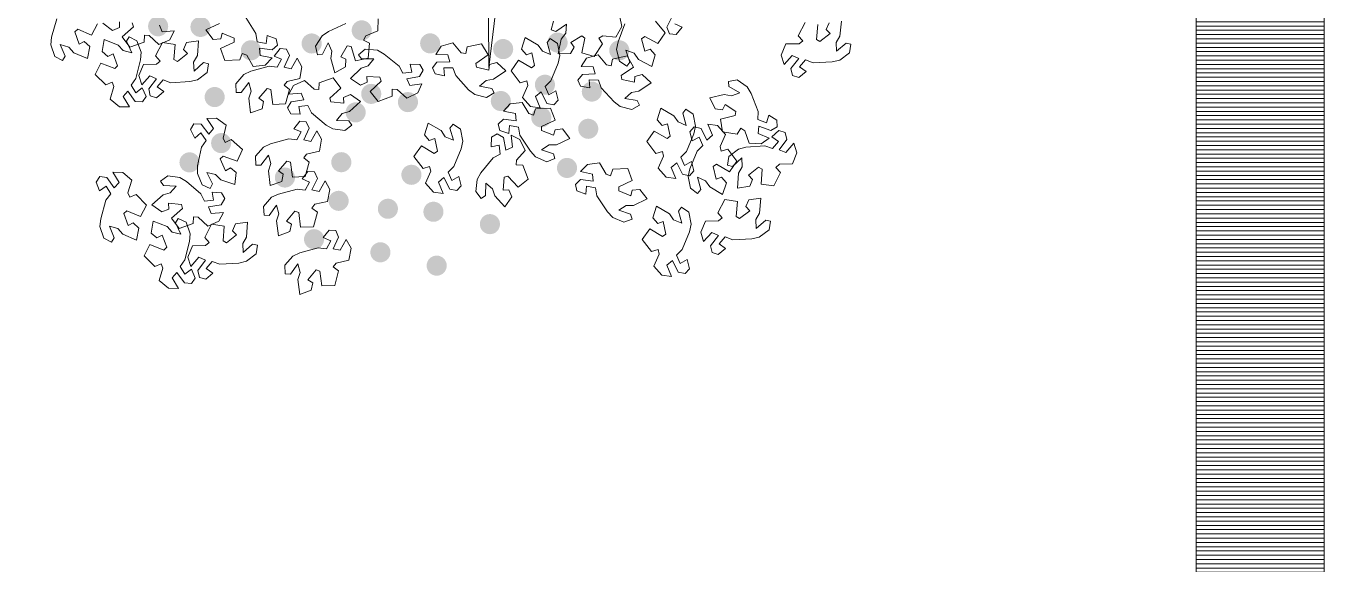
# Model space of a CAD drawing. Header units: millimetres. Extents: x 935 to 13922, y 3203 to 7816.
# Drawn here: x 4680 to 4984.4, y 6966.9 to 7093 of the extents above; entities that cross this region are included whole.
import ezdxf

# ---------------------------------------------------------------- set-up
doc = ezdxf.new("R2010")
doc.units = ezdxf.units.MM
doc.layers.get('0').update_dxf_attribs({"lineweight": 20})
for name, color, linetype, lineweight, true_color in [('ALBERI frutti - Fruit', 7, 'Continuous', 5, 0xfd8930), ('Albero_tronco', 7, 'Continuous', 5, 0x846648), ('VEGETAZIONE', 7, 'Continuous', 5, 0x387000)]:
    doc.layers.add(name, color=color, linetype=linetype, lineweight=lineweight, true_color=true_color)
doc.layers.add('ALBERO - TREE', color=96, linetype='Continuous', lineweight=5)
doc.layers.add('campiture', color=253, linetype='Continuous', lineweight=0)

msp = doc.modelspace()

# ---------------------------------------------------------------- hatches: boundary and pattern name
at = {"layer": 'ALBERI frutti - Fruit', "lineweight": 30}
h = msp.add_hatch(color=256, dxfattribs=at)
h.dxf.hatch_style = 1
edge = h.paths.add_edge_path()
edge.add_arc((4720.92, 7092.79), 2.36, 0, 360)
edge = h.paths.add_edge_path()
edge.add_arc((4710.99, 7092.94), 2.36, 0, 360)
edge = h.paths.add_edge_path()
edge.add_arc((4724.25, 7076.36), 2.36, 0, 360)
edge = h.paths.add_edge_path()
edge.add_arc((4725.77, 7065.57), 2.36, 0, 360)
edge = h.paths.add_edge_path()
edge.add_arc((4757.32, 7072.77), 2.36, 0, 360)
edge = h.paths.add_edge_path()
edge.add_arc((4760.97, 7077.1), 2.36, 0, 360)
edge = h.paths.add_edge_path()
edge.add_arc((4740.73, 7057.5), 2.36, 0, 360)
edge = h.paths.add_edge_path()
edge.add_arc((4747.56, 7043.05), 2.36, 0, 360)
edge = h.paths.add_edge_path()
edge.add_arc((4753.32, 7052.04), 2.36, 0, 360)
edge = h.paths.add_edge_path()
edge.add_arc((4753.95, 7061.09), 2.36, 0, 360)
edge = h.paths.add_edge_path()
edge.add_arc((4800.84, 7071.6), 2.36, 0, 360)
edge = h.paths.add_edge_path()
edge.add_arc((4806.89, 7059.75), 2.36, 0, 360)
edge = h.paths.add_edge_path()
edge.add_arc((4811.87, 7068.92), 2.36, 0, 360)
edge = h.paths.add_edge_path()
edge.add_arc((4812.71, 7077.64), 2.36, 0, 360)
edge = h.paths.add_edge_path()
edge.add_arc((4801.71, 7079.24), 2.36, 0, 360)
edge = h.paths.add_edge_path()
edge.add_arc((4819.15, 7087.3), 2.36, 0, 360)
edge = h.paths.add_edge_path()
edge.add_arc((4804.68, 7089.12), 2.36, 0, 360)
edge = h.paths.add_edge_path()
edge.add_arc((4791.91, 7087.6), 2.36, 0, 360)
edge = h.paths.add_edge_path()
edge.add_arc((4772.16, 7097.33), 2.36, 0, 360)
edge = h.paths.add_edge_path()
edge.add_arc((4776.81, 7102.52), 2.36, 0, 360)
edge = h.paths.add_edge_path()
edge.add_arc((4802, 7112.66), 2.36, 0, 360)
edge = h.paths.add_edge_path()
edge.add_arc((4809.38, 7122.92), 2.36, 0, 360)
edge = h.paths.add_edge_path()
edge.add_arc((4801.61, 7117.07), 2.36, 0, 360)
edge = h.paths.add_edge_path()
edge.add_arc((4788.38, 7118.35), 2.36, 0, 360)
edge = h.paths.add_edge_path()
edge.add_arc((4781.52, 7138.98), 2.36, 0, 360)
edge = h.paths.add_edge_path()
edge.add_arc((4785.84, 7135.6), 2.36, 0, 360)
edge = h.paths.add_edge_path()
edge.add_arc((4791.97, 7129.39), 2.36, 0, 360)
edge = h.paths.add_edge_path()
edge.add_arc((4802.97, 7130.91), 2.36, 0, 360)
edge = h.paths.add_edge_path()
edge.add_arc((4751.83, 7125.65), 2.36, 0, 360)
edge = h.paths.add_edge_path()
edge.add_arc((4757.58, 7114.29), 2.36, 0, 360)
edge = h.paths.add_edge_path()
edge.add_arc((4763.13, 7102.04), 2.36, 0, 360)
edge = h.paths.add_edge_path()
edge.add_arc((4776.17, 7112.84), 2.36, 0, 360)
edge = h.paths.add_edge_path()
edge.add_arc((4747, 7088.91), 2.36, 0, 360)
edge = h.paths.add_edge_path()
edge.add_arc((4758.74, 7091.98), 2.36, 0, 360)
edge = h.paths.add_edge_path()
edge.add_arc((4769.58, 7075.17), 2.36, 0, 360)
edge = h.paths.add_edge_path()
edge.add_arc((4770.39, 7058.14), 2.36, 0, 360)
edge = h.paths.add_edge_path()
edge.add_arc((4775.56, 7049.48), 2.36, 0, 360)
edge = h.paths.add_edge_path()
edge.add_arc((4788.81, 7046.58), 2.36, 0, 360)
edge = h.paths.add_edge_path()
edge.add_arc((4776.32, 7036.85), 2.36, 0, 360)
edge = h.paths.add_edge_path()
edge.add_arc((4764.88, 7050.18), 2.36, 0, 360)
edge = h.paths.add_edge_path()
edge.add_arc((4763.12, 7039.98), 2.36, 0, 360)
edge = h.paths.add_edge_path()
edge.add_arc((4732.76, 7087.32), 2.36, 0, 360)
edge = h.paths.add_edge_path()
edge.add_arc((4774.79, 7088.93), 2.36, 0, 360)
edge = h.paths.add_edge_path()
edge.add_arc((4791.37, 7075.42), 2.36, 0, 360)
edge = h.paths.add_edge_path()
edge.add_arc((4721.76, 7121.49), 2.36, 0, 360)
edge = h.paths.add_edge_path()
edge.add_arc((4716.22, 7114.21), 2.36, 0, 360)
edge = h.paths.add_edge_path()
edge.add_arc((4738.12, 7111.89), 2.36, 0, 360)
edge = h.paths.add_edge_path()
edge.add_arc((4736.07, 7128.1), 2.36, 0, 360)
edge = h.paths.add_edge_path()
edge.add_arc((4754.5, 7138.37), 2.36, 0, 360)
edge = h.paths.add_edge_path()
edge.add_arc((4718.35, 7061.05), 2.36, 0, 360)
at = {"layer": 'campiture'}
h = msp.add_hatch(dxfattribs=at)
h.set_pattern_fill('_USER', color=256, pattern_type=0)
h.set_pattern_definition([(0, (0, 0), (0, 1), [])])
h.paths.add_polyline_path([(3574.44, 7025.95), (3574.38, 7026.02), (3574.44, 7026.15), (3574.44, 7313.95), (4274.02, 7313.95), (4274.02, 7343.95), (3544.44, 7343.95), (3544.44, 5741.18), (4984.44, 5741.18), (4984.44, 7343.95), (4404.44, 7343.95), (4404.44, 7313.95), (4954.44, 7313.95), (4954.44, 5771.18), (3574.44, 5771.18)])

# ---------------------------------------------------------------- linework, layer by layer
for p, q in [((4984.44, 7343.95), (4984.44, 5741.18)), ((4954.44, 5771.18), (4954.44, 7313.95))]:
    msp.add_line(p, q)
at = {"layer": 'ALBERO - TREE', "lineweight": 9}
for points in [[(4696.76, 7093.52), (4695.34, 7090.87), (4692.12, 7092.24), (4691.42, 7091.62), (4692.43, 7088.77), (4693.65, 7089.38), (4694.95, 7088.18), (4694.41, 7085.38), (4691.2, 7086.75), (4690.04, 7088.07), (4688.04, 7088.64), (4689.19, 7085.91), (4688.57, 7084.9), (4686.74, 7085.85), (4685.84, 7088.57), (4686.01, 7090.36), (4687.2, 7094.69)], [(4701.93, 7094.01), (4701.96, 7092.65), (4700.32, 7091.98), (4698.01, 7093.66)], [(4711.29, 7093.2), (4711.93, 7091.63), (4714.78, 7091.87), (4713.73, 7089.8), (4711.14, 7088.66), (4708.9, 7090.75), (4707.78, 7090.82), (4707.69, 7089.23), (4707.69, 7089.23), (4704.38, 7088.07), (4702.58, 7090.48), (4705.2, 7092.81), (4704.93, 7093.71)], [(4731.52, 7094.99), (4733.94, 7091.21), (4734.25, 7089.32), (4736.35, 7088.92), (4736.55, 7090.79), (4738.65, 7090.02), (4738.98, 7088.51), (4737.73, 7087.4), (4737.73, 7087.4), (4734.76, 7087.81), (4734.91, 7086.12), (4737.71, 7085.52), (4736.11, 7083.85), (4733.3, 7083.51), (4731.76, 7086.16), (4730.71, 7086.55), (4730.17, 7085.05), (4730.17, 7085.05), (4726.66, 7084.91), (4725.64, 7087.74), (4728.82, 7089.2), (4728.83, 7090.14), (4726.04, 7091.3), (4725.67, 7089.99), (4723.92, 7089.83), (4722.19, 7092.11), (4725.37, 7093.57)], [(4762.61, 7094.67), (4762.55, 7091.84), (4759.71, 7090.69), (4759.18, 7089.71), (4760.58, 7088.96), (4760.58, 7088.96), (4760.22, 7085.46), (4757.28, 7084.86), (4756.28, 7088.21), (4755.35, 7088.35), (4753.81, 7085.75), (4755.05, 7085.21), (4754.96, 7083.44), (4752.47, 7082.06), (4751.47, 7085.41), (4751.74, 7087.14), (4750.9, 7089.05), (4749.54, 7086.42), (4748.37, 7086.25), (4747.93, 7088.27), (4749.44, 7090.7), (4750.93, 7091.7), (4755.01, 7093.56)], [(4819.31, 7095.16), (4819.71, 7092.88), (4818.33, 7090.42), (4815.28, 7090.73), (4814.35, 7090.12), (4815.24, 7088.79), (4815.24, 7088.79), (4813.28, 7085.87), (4810.4, 7086.72), (4811.09, 7090.15), (4810.34, 7090.71), (4807.76, 7089.14), (4808.6, 7088.08), (4807.69, 7086.56), (4804.84, 7086.51), (4805.53, 7089.94), (4806.58, 7091.34), (4806.73, 7093.42), (4804.3, 7091.74), (4803.19, 7092.13), (4803.74, 7094.13)], [(4827.68, 7094.12), (4829.88, 7091.38), (4828.21, 7088.88), (4825.14, 7090.56), (4824.38, 7090.01), (4825.11, 7087.08), (4826.38, 7087.56), (4827.56, 7086.25), (4826.75, 7083.51), (4823.69, 7085.19), (4822.66, 7086.61), (4820.72, 7087.37), (4821.6, 7084.55), (4820.89, 7083.61), (4819.16, 7084.73), (4818.53, 7087.52), (4818.88, 7089.29), (4820.48, 7093.48)], [(4832.16, 7093.54), (4833.87, 7092.74), (4832.45, 7091.01), (4830.92, 7091.19), (4830.27, 7092.73), (4830.27, 7092.73), (4831.63, 7095.4)], [(4871.23, 7094.14), (4870.91, 7090.66), (4870.02, 7089.15), (4870.1, 7087.07), (4872.34, 7089.01), (4873.49, 7088.74), (4873.15, 7086.69), (4870.84, 7085), (4869.09, 7084.62), (4864.61, 7084.4), (4862.81, 7085.07), (4861.41, 7083.45), (4862.94, 7082.35), (4861.22, 7080.92), (4859.75, 7081.38), (4859.41, 7083.01), (4859.41, 7083.01), (4861.25, 7085.38), (4859.7, 7086.09), (4857.79, 7083.97), (4857.14, 7086.19), (4858.24, 7088.79), (4861.31, 7088.81), (4862.17, 7089.52), (4861.14, 7090.74), (4861.14, 7090.74), (4862.77, 7093.86)], [(4865.72, 7093.33), (4865.41, 7089.85), (4866.22, 7089.37), (4868.62, 7091.21), (4867.66, 7092.18), (4868.4, 7093.78)]]:
    msp.add_lwpolyline(points, dxfattribs=at)
for points in [[(4706.03, 7089.56), (4706.99, 7086.86), (4706.86, 7085.07), (4705.79, 7080.71), (4704.63, 7079.18), (4705.78, 7077.38), (4707.28, 7078.53), (4708.16, 7076.48), (4707.29, 7075.2), (4705.63, 7075.33), (4705.63, 7075.33), (4703.89, 7077.77), (4702.76, 7076.5), (4704.26, 7074.06), (4701.94, 7074.07), (4699.76, 7075.87), (4700.62, 7078.81), (4700.18, 7079.84), (4698.72, 7079.2), (4698.72, 7079.2), (4696.2, 7081.65), (4697.55, 7084.33), (4700.8, 7083.04), (4701.49, 7083.68), (4700.41, 7086.5), (4699.2, 7085.87), (4697.88, 7087.03), (4698.34, 7089.84), (4701.59, 7088.55), (4702.78, 7087.26), (4704.8, 7086.74), (4703.58, 7089.44), (4704.17, 7090.46)], [(4722.48, 7082.12), (4720.19, 7080.4), (4718.44, 7079.99), (4713.96, 7079.71), (4712.16, 7080.36), (4710.78, 7078.72), (4712.32, 7077.64), (4710.63, 7076.18), (4709.15, 7076.63), (4708.78, 7078.25), (4708.78, 7078.25), (4710.59, 7080.65), (4709.04, 7081.34), (4707.15, 7079.19), (4706.47, 7081.4), (4707.54, 7084.02), (4710.61, 7084.08), (4711.45, 7084.8), (4710.41, 7086.01), (4710.41, 7086.01), (4712, 7089.14), (4714.96, 7088.65), (4714.7, 7085.17), (4715.51, 7084.7), (4717.88, 7086.57), (4716.92, 7087.53), (4717.63, 7089.14), (4720.46, 7089.54), (4720.19, 7086.06), (4719.31, 7084.54), (4719.42, 7082.46), (4721.63, 7084.42), (4722.78, 7084.17)], [(4729.2, 7079.49), (4731.08, 7081.64), (4732.71, 7082.4), (4737.04, 7083.58), (4738.94, 7083.32), (4739.96, 7085.2), (4738.22, 7085.95), (4739.59, 7087.72), (4741.13, 7087.58), (4741.82, 7086.07), (4741.82, 7086.07), (4740.54, 7083.35), (4742.2, 7082.99), (4743.6, 7085.48), (4744.72, 7083.46), (4744.21, 7080.68), (4741.22, 7079.99), (4740.53, 7079.11), (4741.8, 7078.14), (4741.8, 7078.14), (4740.89, 7074.75), (4737.89, 7074.63), (4737.43, 7078.09), (4736.54, 7078.38), (4734.6, 7076.07), (4735.74, 7075.33), (4735.37, 7073.6), (4732.69, 7072.64), (4732.24, 7076.1), (4732.78, 7077.77), (4732.25, 7079.78), (4730.49, 7077.41), (4729.31, 7077.43)], [(4788, 7076.29), (4785.23, 7076.98), (4783.81, 7078.08), (4780.78, 7081.39), (4780.14, 7083.2), (4778.01, 7083.24), (4778.13, 7081.36), (4775.94, 7081.77), (4775.35, 7083.2), (4776.38, 7084.5), (4776.38, 7084.5), (4779.38, 7084.6), (4778.94, 7086.25), (4776.09, 7086.36), (4777.38, 7088.28), (4780.08, 7089.09), (4782.06, 7086.75), (4783.16, 7086.54), (4783.44, 7088.11), (4783.44, 7088.11), (4786.87, 7088.85), (4788.36, 7086.24), (4785.48, 7084.25), (4785.63, 7083.32), (4788.58, 7082.66), (4788.71, 7084.01), (4790.42, 7084.47), (4792.5, 7082.53), (4789.63, 7080.54), (4787.89, 7080.27), (4786.34, 7078.87), (4789.26, 7078.39), (4789.79, 7077.33)], [(4804.65, 7088.9), (4805.21, 7086.09), (4804.82, 7084.33), (4803.11, 7080.18), (4801.75, 7078.84), (4802.62, 7076.89), (4804.27, 7077.8), (4804.84, 7075.64), (4803.8, 7074.51), (4802.17, 7074.88), (4802.17, 7074.88), (4800.8, 7077.55), (4799.51, 7076.46), (4800.62, 7073.82), (4798.34, 7074.17), (4796.44, 7076.27), (4797.73, 7079.06), (4797.44, 7080.14), (4795.9, 7079.72), (4795.9, 7079.72), (4793.77, 7082.52), (4795.5, 7084.97), (4798.52, 7083.22), (4799.3, 7083.75), (4798.64, 7086.7), (4797.36, 7086.24), (4796.22, 7087.59), (4797.09, 7090.31), (4800.11, 7088.55), (4801.1, 7087.1), (4803.02, 7086.29), (4802.21, 7089.14), (4802.94, 7090.06)], [(4759.58, 7087.58), (4762.43, 7087.32), (4764, 7086.44), (4767.49, 7083.62), (4768.39, 7081.93), (4770.51, 7082.21), (4770.1, 7084.05), (4772.33, 7083.98), (4773.12, 7082.66), (4772.3, 7081.21), (4772.3, 7081.21), (4769.35, 7080.66), (4770.03, 7079.1), (4772.87, 7079.42), (4771.88, 7077.33), (4769.33, 7076.12), (4767.02, 7078.14), (4765.91, 7078.17), (4765.87, 7076.58), (4765.87, 7076.58), (4762.58, 7075.33), (4760.72, 7077.69), (4763.27, 7080.09), (4762.98, 7080.98), (4759.97, 7081.2), (4760.03, 7079.84), (4758.42, 7079.13), (4756.07, 7080.74), (4758.61, 7083.13), (4760.28, 7083.67), (4761.6, 7085.28), (4758.65, 7085.31), (4757.97, 7086.28)], [(4822.11, 7073.44), (4819.33, 7074.13), (4817.91, 7075.24), (4814.88, 7078.55), (4814.25, 7080.35), (4812.11, 7080.4), (4812.24, 7078.51), (4810.04, 7078.92), (4809.46, 7080.35), (4810.49, 7081.65), (4810.49, 7081.65), (4813.49, 7081.76), (4813.05, 7083.4), (4810.19, 7083.51), (4811.48, 7085.43), (4814.19, 7086.24), (4816.16, 7083.9), (4817.26, 7083.69), (4817.54, 7085.26), (4817.54, 7085.26), (4820.98, 7086), (4822.46, 7083.39), (4819.58, 7081.4), (4819.73, 7080.48), (4822.68, 7079.81), (4822.82, 7081.16), (4824.52, 7081.63), (4826.61, 7079.68), (4823.73, 7077.7), (4822, 7077.42), (4820.45, 7076.02), (4823.37, 7075.55), (4823.89, 7074.49)], [(4754.77, 7068.54), (4751.93, 7068.88), (4750.38, 7069.79), (4746.96, 7072.69), (4746.1, 7074.41), (4743.97, 7074.18), (4744.34, 7072.33), (4742.11, 7072.46), (4741.35, 7073.8), (4742.21, 7075.23), (4742.21, 7075.23), (4745.17, 7075.7), (4744.53, 7077.28), (4741.68, 7077.03), (4742.72, 7079.1), (4745.3, 7080.25), (4747.56, 7078.17), (4748.67, 7078.1), (4748.75, 7079.69), (4748.75, 7079.69), (4752.07, 7080.86), (4753.87, 7078.45), (4751.26, 7076.12), (4751.53, 7075.22), (4754.54, 7074.93), (4754.5, 7076.29), (4756.13, 7076.96), (4758.45, 7075.29), (4755.84, 7072.96), (4754.16, 7072.47), (4752.8, 7070.89), (4755.75, 7070.79), (4756.41, 7069.8)], [(4846.8, 7080.36), (4849.14, 7078.72), (4850.07, 7077.18), (4851.72, 7073.01), (4851.66, 7071.09), (4853.65, 7070.29), (4854.2, 7072.09), (4856.11, 7070.93), (4856.14, 7069.38), (4854.71, 7068.53), (4854.71, 7068.53), (4851.87, 7069.51), (4851.69, 7067.82), (4854.32, 7066.69), (4852.43, 7065.36), (4849.61, 7065.57), (4848.61, 7068.47), (4847.66, 7069.05), (4846.83, 7067.69), (4846.83, 7067.69), (4843.36, 7068.22), (4842.91, 7071.19), (4846.3, 7072.02), (4846.5, 7072.94), (4843.98, 7074.62), (4843.37, 7073.4), (4841.62, 7073.58), (4840.36, 7076.14), (4843.76, 7076.97), (4845.48, 7076.61), (4847.42, 7077.35), (4844.87, 7078.84), (4844.76, 7080.02)], [(4802.14, 7061.19), (4799.51, 7062.32), (4798.29, 7063.64), (4795.83, 7067.39), (4795.49, 7069.27), (4793.39, 7069.66), (4793.21, 7067.78), (4791.11, 7068.53), (4790.76, 7070.04), (4791.99, 7071.16), (4791.99, 7071.16), (4794.96, 7070.78), (4794.79, 7072.47), (4791.99, 7073.04), (4793.57, 7074.73), (4796.37, 7075.1), (4797.95, 7072.47), (4799, 7072.09), (4799.53, 7073.59), (4799.53, 7073.59), (4803.04, 7073.77), (4804.08, 7070.96), (4800.93, 7069.46), (4800.92, 7068.52), (4803.73, 7067.39), (4804.08, 7068.7), (4805.83, 7068.89), (4807.58, 7066.63), (4804.42, 7065.13), (4802.67, 7065.14), (4800.92, 7064.01), (4803.72, 7063.07), (4804.07, 7061.94)], [(4836.47, 7072.32), (4837.03, 7069.51), (4836.63, 7067.76), (4834.93, 7063.61), (4833.57, 7062.26), (4834.44, 7060.31), (4836.09, 7061.23), (4836.66, 7059.07), (4835.61, 7057.93), (4833.99, 7058.31), (4833.99, 7058.31), (4832.62, 7060.98), (4831.32, 7059.88), (4832.44, 7057.24), (4830.16, 7057.59), (4828.26, 7059.7), (4829.54, 7062.48), (4829.26, 7063.56), (4827.72, 7063.15), (4827.72, 7063.15), (4825.59, 7065.94), (4827.32, 7068.39), (4830.34, 7066.64), (4831.12, 7067.17), (4830.46, 7070.12), (4829.18, 7069.67), (4828.04, 7071.01), (4828.91, 7073.73), (4831.93, 7071.97), (4832.92, 7070.52), (4834.84, 7069.72), (4834.03, 7072.56), (4834.76, 7073.49)], [(4721.28, 7055.78), (4720.2, 7058.43), (4720.26, 7060.23), (4721.14, 7064.63), (4722.23, 7066.21), (4721, 7067.96), (4719.56, 7066.74), (4718.59, 7068.76), (4719.4, 7070.07), (4721.06, 7070.01), (4721.06, 7070.01), (4722.91, 7067.65), (4723.98, 7068.97), (4722.39, 7071.34), (4724.7, 7071.43), (4726.95, 7069.73), (4726.22, 7066.75), (4726.7, 7065.74), (4728.14, 7066.44), (4728.14, 7066.44), (4730.76, 7064.1), (4729.52, 7061.36), (4726.22, 7062.51), (4725.56, 7061.85), (4726.76, 7059.07), (4727.94, 7059.76), (4729.31, 7058.66), (4728.97, 7055.83), (4725.67, 7056.98), (4724.43, 7058.21), (4722.39, 7058.64), (4723.72, 7056.01), (4723.18, 7054.96)], [(4733.8, 7062.48), (4735.69, 7064.63), (4737.32, 7065.39), (4741.65, 7066.57), (4743.55, 7066.31), (4744.56, 7068.19), (4742.83, 7068.94), (4744.19, 7070.7), (4745.73, 7070.57), (4746.42, 7069.05), (4746.42, 7069.05), (4745.14, 7066.34), (4746.8, 7065.98), (4748.21, 7068.47), (4749.32, 7066.45), (4748.81, 7063.66), (4745.82, 7062.98), (4745.14, 7062.1), (4746.4, 7061.13), (4746.4, 7061.13), (4745.49, 7057.74), (4742.49, 7057.61), (4742.04, 7061.08), (4741.15, 7061.37), (4739.2, 7059.06), (4740.35, 7058.31), (4739.98, 7056.59), (4737.29, 7055.63), (4736.84, 7059.09), (4737.39, 7060.76), (4736.86, 7062.77), (4735.1, 7060.4), (4733.92, 7060.41)], [(4781.88, 7068.82), (4782.44, 7066.02), (4782.05, 7064.26), (4780.34, 7060.11), (4778.98, 7058.77), (4779.85, 7056.81), (4781.5, 7057.73), (4782.07, 7055.57), (4781.03, 7054.43), (4779.4, 7054.81), (4779.4, 7054.81), (4778.03, 7057.48), (4776.74, 7056.38), (4777.85, 7053.75), (4775.57, 7054.1), (4773.67, 7056.2), (4774.95, 7058.99), (4774.67, 7060.07), (4773.13, 7059.65), (4773.13, 7059.65), (4771, 7062.44), (4772.73, 7064.9), (4775.75, 7063.15), (4776.53, 7063.68), (4775.87, 7066.63), (4774.59, 7066.17), (4773.45, 7067.52), (4774.32, 7070.23), (4777.34, 7068.48), (4778.33, 7067.03), (4780.25, 7066.22), (4779.44, 7069.06), (4780.17, 7069.99)], [(4835.83, 7054.97), (4835.28, 7057.77), (4835.68, 7059.53), (4837.4, 7063.67), (4838.77, 7065.01), (4837.9, 7066.97), (4836.25, 7066.06), (4835.68, 7068.22), (4836.73, 7069.35), (4838.35, 7068.97), (4838.35, 7068.97), (4839.72, 7066.29), (4841.02, 7067.39), (4839.91, 7070.02), (4842.19, 7069.67), (4844.08, 7067.56), (4842.79, 7064.78), (4843.07, 7063.7), (4844.61, 7064.11), (4844.61, 7064.11), (4846.73, 7061.31), (4844.99, 7058.86), (4841.98, 7060.62), (4841.2, 7060.09), (4841.84, 7057.14), (4843.13, 7057.59), (4844.27, 7056.24), (4843.38, 7053.53), (4840.37, 7055.3), (4839.39, 7056.75), (4837.47, 7057.56), (4838.27, 7054.72), (4837.53, 7053.79)], [(4785.5, 7054.2), (4785.79, 7057.05), (4786.68, 7058.61), (4789.53, 7062.08), (4791.23, 7062.96), (4790.97, 7065.08), (4789.12, 7064.69), (4789.21, 7066.92), (4790.54, 7067.7), (4791.98, 7066.87), (4791.98, 7066.87), (4792.51, 7063.91), (4794.07, 7064.58), (4793.78, 7067.42), (4795.86, 7066.42), (4797.05, 7063.85), (4795.01, 7061.57), (4794.96, 7060.45), (4796.56, 7060.4), (4796.56, 7060.4), (4797.77, 7057.1), (4795.4, 7055.26), (4793.02, 7057.83), (4792.13, 7057.55), (4791.89, 7054.54), (4793.25, 7054.59), (4793.94, 7052.97), (4792.31, 7050.63), (4789.94, 7053.2), (4789.42, 7054.87), (4787.82, 7056.21), (4787.76, 7053.25), (4786.79, 7052.58)], [(4844.81, 7062.42), (4847.07, 7064.17), (4848.82, 7064.6), (4853.29, 7064.92), (4855.11, 7064.3), (4856.46, 7065.95), (4854.91, 7067.02), (4856.59, 7068.49), (4858.07, 7068.06), (4858.46, 7066.44), (4858.46, 7066.44), (4856.68, 7064.02), (4858.24, 7063.35), (4860.1, 7065.53), (4860.81, 7063.32), (4859.77, 7060.69), (4856.7, 7060.6), (4855.86, 7059.86), (4856.92, 7058.67), (4856.92, 7058.67), (4855.37, 7055.52), (4852.4, 7055.97), (4852.62, 7059.46), (4851.8, 7059.92), (4849.45, 7058.02), (4850.43, 7057.07), (4849.74, 7055.45), (4846.91, 7055.02), (4847.14, 7058.51), (4848, 7060.04), (4847.87, 7062.12), (4845.68, 7060.12), (4844.52, 7060.37)], [(4820.24, 7047.03), (4817.61, 7048.16), (4816.38, 7049.48), (4813.92, 7053.23), (4813.58, 7055.11), (4811.48, 7055.5), (4811.3, 7053.62), (4809.2, 7054.37), (4808.85, 7055.87), (4810.08, 7057), (4810.08, 7057), (4813.06, 7056.62), (4812.89, 7058.31), (4810.08, 7058.88), (4811.66, 7060.57), (4814.47, 7060.94), (4816.04, 7058.3), (4817.09, 7057.93), (4817.62, 7059.43), (4817.62, 7059.43), (4821.13, 7059.61), (4822.18, 7056.8), (4819.02, 7055.3), (4819.02, 7054.36), (4821.82, 7053.23), (4822.17, 7054.54), (4823.93, 7054.72), (4825.67, 7052.47), (4822.52, 7050.97), (4820.76, 7050.97), (4819.01, 7049.85), (4821.81, 7048.91), (4822.16, 7047.78)], [(4698.24, 7043.32), (4697.35, 7046.04), (4697.52, 7047.83), (4698.71, 7052.16), (4699.9, 7053.66), (4698.79, 7055.49), (4697.27, 7054.38), (4696.44, 7056.45), (4697.33, 7057.71), (4698.99, 7057.53), (4698.99, 7057.53), (4700.68, 7055.05), (4701.83, 7056.3), (4700.4, 7058.78), (4702.71, 7058.71), (4704.85, 7056.86), (4703.92, 7053.93), (4704.33, 7052.9), (4705.81, 7053.5), (4705.81, 7053.5), (4708.27, 7050.99), (4706.85, 7048.34), (4703.63, 7049.71), (4702.93, 7049.09), (4703.94, 7046.24), (4705.16, 7046.85), (4706.46, 7045.65), (4705.92, 7042.85), (4702.71, 7044.22), (4701.55, 7045.54), (4699.55, 7046.11), (4700.7, 7043.38), (4700.08, 7042.37)], [(4713.23, 7057.87), (4716.07, 7057.53), (4717.61, 7056.6), (4721.02, 7053.69), (4721.87, 7051.97), (4724, 7052.19), (4723.64, 7054.05), (4725.87, 7053.91), (4726.63, 7052.56), (4725.76, 7051.14), (4725.76, 7051.14), (4722.8, 7050.67), (4723.43, 7049.1), (4726.29, 7049.34), (4725.24, 7047.27), (4722.65, 7046.13), (4720.4, 7048.22), (4719.29, 7048.29), (4719.2, 7046.7), (4719.2, 7046.7), (4715.89, 7045.54), (4714.09, 7047.95), (4716.71, 7050.28), (4716.44, 7051.18), (4713.44, 7051.48), (4713.47, 7050.12), (4711.83, 7049.45), (4709.52, 7051.13), (4712.14, 7053.45), (4713.82, 7053.94), (4715.19, 7055.51), (4712.23, 7055.63), (4711.58, 7056.62)], [(4735.72, 7050.72), (4737.61, 7052.87), (4739.24, 7053.63), (4743.57, 7054.81), (4745.47, 7054.55), (4746.48, 7056.43), (4744.75, 7057.18), (4746.11, 7058.95), (4747.65, 7058.81), (4748.34, 7057.3), (4748.34, 7057.3), (4747.06, 7054.58), (4748.72, 7054.22), (4750.13, 7056.71), (4751.25, 7054.69), (4750.73, 7051.91), (4747.74, 7051.22), (4747.06, 7050.34), (4748.33, 7049.37), (4748.33, 7049.37), (4747.41, 7045.98), (4744.41, 7045.86), (4743.96, 7049.32), (4743.07, 7049.61), (4741.13, 7047.3), (4742.27, 7046.56), (4741.9, 7044.83), (4739.21, 7043.87), (4738.77, 7047.33), (4739.31, 7049), (4738.78, 7051.01), (4737.02, 7048.64), (4735.84, 7048.66)], [(4854.3, 7045.22), (4851.99, 7043.52), (4850.23, 7043.14), (4845.75, 7042.92), (4843.95, 7043.59), (4842.56, 7041.97), (4844.09, 7040.87), (4842.37, 7039.44), (4840.9, 7039.9), (4840.55, 7041.53), (4840.55, 7041.53), (4842.39, 7043.9), (4840.85, 7044.61), (4838.93, 7042.49), (4838.28, 7044.71), (4839.39, 7047.31), (4842.45, 7047.33), (4843.31, 7048.04), (4842.28, 7049.26), (4842.28, 7049.26), (4843.91, 7052.38), (4846.87, 7051.85), (4846.56, 7048.37), (4847.37, 7047.89), (4849.76, 7049.73), (4848.81, 7050.7), (4849.54, 7052.3), (4852.37, 7052.66), (4852.06, 7049.18), (4851.17, 7047.67), (4851.25, 7045.59), (4853.48, 7047.53), (4854.63, 7047.26)], [(4835.44, 7049.37), (4835.99, 7046.56), (4835.6, 7044.81), (4833.9, 7040.66), (4832.53, 7039.31), (4833.41, 7037.36), (4835.06, 7038.28), (4835.63, 7036.12), (4834.58, 7034.98), (4832.96, 7035.36), (4832.96, 7035.36), (4831.59, 7038.03), (4830.29, 7036.93), (4831.41, 7034.3), (4829.12, 7034.64), (4827.23, 7036.75), (4828.51, 7039.53), (4828.23, 7040.61), (4826.69, 7040.2), (4826.69, 7040.2), (4824.55, 7042.99), (4826.29, 7045.45), (4829.31, 7043.69), (4830.08, 7044.22), (4829.43, 7047.17), (4828.15, 7046.72), (4827, 7048.06), (4827.88, 7050.78), (4830.9, 7049.02), (4831.89, 7047.57), (4833.81, 7046.77), (4833, 7049.61), (4833.73, 7050.54)], [(4717.54, 7047.03), (4718.5, 7044.33), (4718.37, 7042.54), (4717.29, 7038.18), (4716.14, 7036.65), (4717.29, 7034.85), (4718.79, 7036), (4719.67, 7033.95), (4718.8, 7032.67), (4717.14, 7032.8), (4717.14, 7032.8), (4715.4, 7035.24), (4714.27, 7033.97), (4715.76, 7031.53), (4713.45, 7031.54), (4711.27, 7033.34), (4712.13, 7036.28), (4711.69, 7037.31), (4710.23, 7036.67), (4710.23, 7036.67), (4707.71, 7039.12), (4709.06, 7041.8), (4712.31, 7040.51), (4713, 7041.15), (4711.92, 7043.97), (4710.71, 7043.34), (4709.39, 7044.5), (4709.85, 7047.31), (4713.1, 7046.02), (4714.29, 7044.73), (4716.31, 7044.21), (4715.09, 7046.91), (4715.68, 7047.93)], [(4733.99, 7039.59), (4731.7, 7037.87), (4729.95, 7037.46), (4725.47, 7037.18), (4723.67, 7037.83), (4722.29, 7036.19), (4723.83, 7035.11), (4722.14, 7033.65), (4720.66, 7034.1), (4720.29, 7035.72), (4720.29, 7035.72), (4722.1, 7038.12), (4720.55, 7038.81), (4718.66, 7036.66), (4717.98, 7038.87), (4719.05, 7041.49), (4722.12, 7041.55), (4722.96, 7042.27), (4721.92, 7043.48), (4721.92, 7043.48), (4723.51, 7046.61), (4726.47, 7046.12), (4726.21, 7042.64), (4727.02, 7042.17), (4729.39, 7044.04), (4728.43, 7045), (4729.14, 7046.62), (4731.96, 7047.01), (4731.7, 7043.53), (4730.82, 7042.01), (4730.93, 7039.93), (4733.14, 7041.89), (4734.29, 7041.64)], [(4740.71, 7036.96), (4742.59, 7039.11), (4744.22, 7039.87), (4748.55, 7041.05), (4750.45, 7040.79), (4751.47, 7042.67), (4749.73, 7043.42), (4751.1, 7045.19), (4752.64, 7045.05), (4753.33, 7043.54), (4753.33, 7043.54), (4752.05, 7040.82), (4753.71, 7040.46), (4755.11, 7042.95), (4756.23, 7040.93), (4755.72, 7038.15), (4752.73, 7037.46), (4752.04, 7036.58), (4753.31, 7035.61), (4753.31, 7035.61), (4752.4, 7032.22), (4749.39, 7032.1), (4748.94, 7035.56), (4748.05, 7035.85), (4746.11, 7033.54), (4747.25, 7032.8), (4746.88, 7031.07), (4744.2, 7030.11), (4743.75, 7033.57), (4744.29, 7035.24), (4743.76, 7037.25), (4742, 7034.88), (4740.82, 7034.9)]]:
    msp.add_lwpolyline(points, close=True, dxfattribs=at)
at = {"layer": 'Albero_tronco', "lineweight": 9}
msp.add_lwpolyline([(4779.57, 7155.85), (4787.04, 7138.48), (4786.09, 7126.08), (4791.02, 7104), (4788.59, 7083.27), (4788.4, 7107.31), (4781.94, 7129.07), (4782.66, 7139.49), (4775.46, 7154.68)], dxfattribs=at)
at = {"layer": 'VEGETAZIONE'}
for p, q in [((4984.44, 7343.95), (4984.44, 5741.18)), ((4954.44, 7313.95), (4954.44, 5771.18))]:
    msp.add_line(p, q, dxfattribs=at)

doc.saveas('drawing.dxf')
